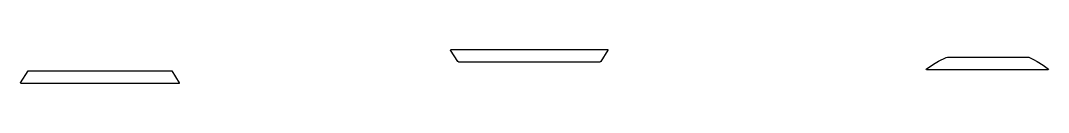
# Model space of a CAD drawing. Header units: millimetres. Extents: x -10628 to 24720, y -21829 to 4032.
# Drawn here: x -7833 to -4588, y -13904 to -13796 of the extents above; entities that cross this region are included whole.
import ezdxf

# ---------------------------------------------------------------- set-up
doc = ezdxf.new("R2010")
doc.units = ezdxf.units.MM

msp = doc.modelspace()

# ---------------------------------------------------------------- linework, layer by layer
for points in [[(-6003.821155858726, -13835.78406855413), (-6449.442556858728, -13835.78406855413), (-6452.491539203005, -13834.08123678282), (-6475.034466514451, -13797.48690032545), (-6474.083448858728, -13795.78406855413), (-5979.180263858727, -13795.78406855413), (-5978.229246203004, -13797.48690032544), (-6000.77217351445, -13834.08123678282)], [(-4973.662123298323, -13858.62013188747), (-4950.19313895457, -13841.95823570561), (-4934.87779695457, -13832.57359770561), (-4910.614369099492, -13820.65945147871), (-4906.819121954568, -13819.77792570561), (-4653.401325954568, -13819.77792570561), (-4649.58579091034, -13820.61687296449), (-4635.49307095457, -13827.12902970561), (-4623.214391954569, -13833.69248370561), (-4604.354372954569, -13845.85716070561), (-4587.840865404953, -13858.55858123967), (-4588.255558156063, -13859.77792570561), (-4973.292924780622, -13859.77792570561)], [(-7808.9255686693, -13863.64319625721), (-7354.9740406693, -13863.64319625721), (-7331.382131013579, -13901.9403644859), (-7332.333148669301, -13903.64319625721), (-7831.566460669301, -13903.64319625721), (-7832.517478325023, -13901.94036448589)]]:
    msp.add_lwpolyline(points, close=True)

doc.saveas('drawing.dxf')
